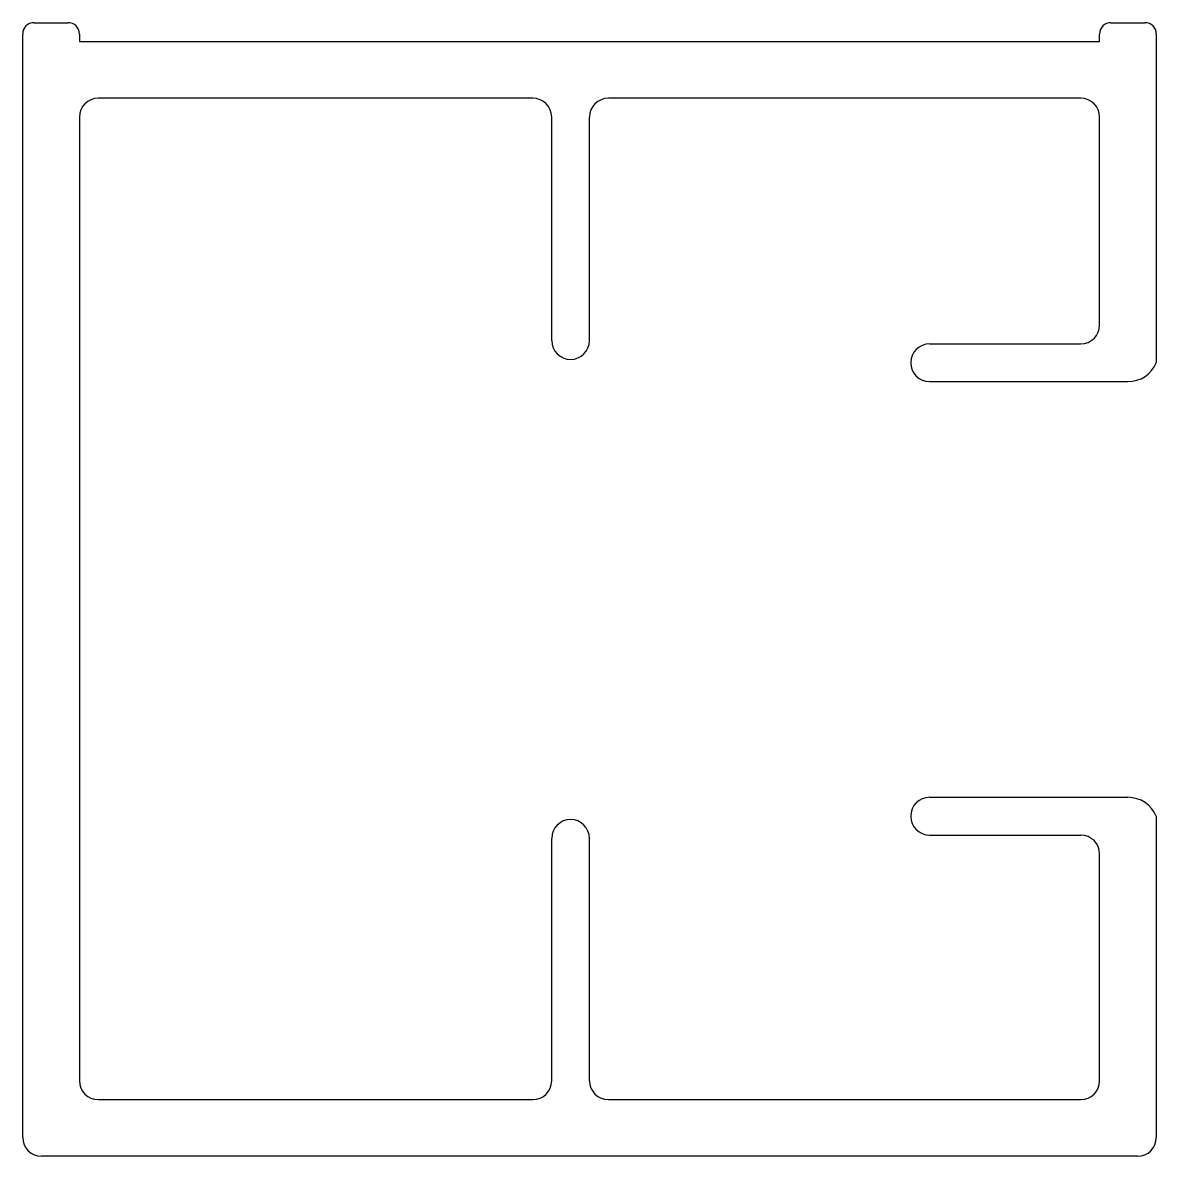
# Model space of a CAD drawing. Extents: x 537 to 567, y 472.3 to 502.3.
import ezdxf

# ---------------------------------------------------------------- set-up
doc = ezdxf.new("R2010")
doc.units = 0
doc.layers.get('0').update_dxf_attribs({"linetype": 'CONTINUOUS'})

msp = doc.modelspace()

# ---------------------------------------------------------------- linework, layer by layer
for p, q in [((537.282, 502.286), (538.182, 502.286)), ((565.782, 502.286), (566.682, 502.286)), ((536.982, 487.286), (536.982, 501.986)), ((538.482, 501.986), (538.482, 501.786)), ((565.482, 501.786), (565.482, 501.986)), ((566.982, 501.986), (566.982, 493.286)), ((538.482, 501.786), (565.482, 501.786)), ((550.481, 500.286), (538.982, 500.286)), ((564.982, 500.286), (552.481, 500.286)), ((538.482, 499.786), (538.482, 487.286)), ((550.981, 493.873), (550.981, 499.786)), ((551.981, 493.873), (551.981, 499.786)), ((565.482, 494.286), (565.482, 499.786)), ((560.982, 493.786), (564.982, 493.786)), ((560.982, 492.786), (566.232, 492.786)), ((536.982, 472.786), (536.982, 487.286)), ((538.482, 487.286), (538.482, 474.286)), ((560.982, 481.786), (566.232, 481.786)), ((566.982, 481.286), (566.982, 472.786)), ((550.981, 474.286), (550.981, 480.699)), ((551.981, 474.286), (551.981, 480.699)), ((560.982, 480.786), (564.982, 480.786)), ((565.482, 474.286), (565.482, 480.286)), ((538.982, 473.786), (550.481, 473.786)), ((552.481, 473.786), (564.982, 473.786)), ((566.482, 472.286), (537.482, 472.286))]:
    msp.add_line(p, q)
for centre, radius, start, end in [((537.282, 501.986), 0.3, 90, 180), ((538.182, 501.986), 0.3, 0, 90), ((565.782, 501.986), 0.3, 90, 180), ((566.682, 501.986), 0.3, 0, 90), ((538.982, 499.786), 0.5, 90, 180), ((550.481, 499.786), 0.5, 0, 90), ((552.481, 499.786), 0.5, 90, 180), ((564.982, 499.786), 0.5, 0, 90), ((564.982, 494.286), 0.5, 270, 0), ((551.481, 493.873), 0.5, 180, 270), ((551.481, 493.873), 0.5, 270, 0), ((560.982, 493.286), 0.5, 90, 270), ((566.232, 493.598), 0.812, 270, 337.4062), ((560.982, 481.286), 0.5, 90, 270), ((566.232, 480.974), 0.812, 22.5938, 90), ((551.481, 480.699), 0.5, 90, 180), ((551.481, 480.699), 0.5, 0, 90), ((564.982, 480.286), 0.5, 0, 90), ((538.982, 474.286), 0.5, 180, 270), ((550.481, 474.286), 0.5, 270, 0), ((552.481, 474.286), 0.5, 180, 270), ((564.982, 474.286), 0.5, 270, 0), ((537.482, 472.786), 0.5, 180, 270), ((566.482, 472.786), 0.5, 270, 0)]:
    msp.add_arc(centre, radius, start, end)

doc.saveas('drawing.dxf')
